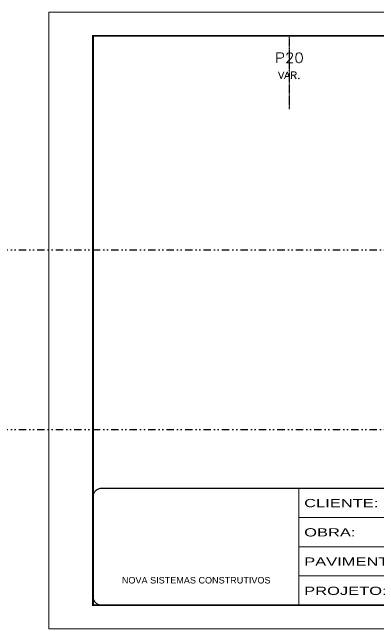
# Model space of a CAD drawing. Header units: millimetres. Extents: x 13777 to 27878, y -21631 to 6985.
# Drawn here: x 15936 to 16560, y -3254 to -2204 of the extents above; entities that cross this region are included whole.
import ezdxf
from ezdxf.enums import TextEntityAlignment as Align

# ---------------------------------------------------------------- set-up
doc = ezdxf.new("R2010")
doc.units = ezdxf.units.MM
for name, pattern in [('CONTINUO', [0]), ('DASHED', [0.75, 0.5, -0.25]), ('DIVIDE2', [0.625, 0.25, -0.125, 0, -0.125, 0, -0.125]), ('HIDDEN', [0.375, 0.25, -0.125])]:
    doc.linetypes.add(name, pattern=pattern)
for name, color, linetype, lineweight in [('Folhas', 255, 'Continuous', 9), ('SARRAFO DE PRESSAO', 251, 'DASHED', 9), ('Texto Seção', 7, 'Continuous', 15)]:
    doc.layers.add(name, color=color, linetype=linetype, lineweight=lineweight)
for name, color, linetype in [('Nível', 160, 'Continuous'), ('Texto de Titulo', 7, 'Continuous'), ('Texto Qtd Sarr', 242, 'Continuous')]:
    doc.layers.add(name, color=color, linetype=linetype)
doc.styles.add('ARIAL', font='arial.ttf')
doc.styles.add('ROMANS', font='romans.shx')
doc.styles.add('Tecnologia', font='')
doc.styles.get('Tecnologia').set_extended_font_data('Forgotten Futurist')

# ---------------------------------------------------------------- blocks, each defined once
blk = doc.blocks.new('9999999999')
at = {"color": 30, "linetype": 'CONTINUO'}
for p, q in [((98564.6, 34230.2), (98564.6, 34429.4)), ((98564.6, 34379.6), (99584, 34379.6)), ((98564.6, 34329.8), (99488, 34329.8)), ((99584, 34329.8), (99488, 34329.8)), ((99488, 34329.8), (99488, 34230.2)), ((98564.6, 34280), (99488, 34280))]:
    blk.add_line(p, q, dxfattribs=at)
at = {"color": 30, "linetype": 'CONTINUO', "const_width": 2}
blk.add_lwpolyline([(99584, 34230.2), (99584, 34414.4, 0.414214), (99569, 34429.4), (98229, 34429.4, 0.414214), (98214, 34414.4), (98214, 34245.2, 0.414214), (98229, 34230.2), (99584, 34230.2)], format="xyb", dxfattribs=at)
at = {"layer": 'Folhas'}
blk.add_lwpolyline([(98139, 34190.2), (99624, 34190.2), (99624, 35240.2), (98139, 35240.2)], close=True, dxfattribs=at)
at = {"layer": 'Folhas', "color": 30, "const_width": 3}
blk.add_lwpolyline([(98214, 34230.2), (99584, 34230.2), (99584, 35200.2), (98214, 35200.2)], close=True, dxfattribs=at)
at = {"color": 7, "linetype": 'Continuous', "ltscale": 5, "style": 'ARIAL'}
for s, height, p in [('SKR', 15.48, (98837.7, 34393.1)), ('LEAF LOEFGREN', 15.483, (98837.7, 34343.3)), ('3° SUBSOLO', 15.48, (98837.7, 34293.5)), ('NOVA SISTEMAS CONSTRUTIVOS', 11.059, (98263.2, 34267.2)), ('PILARES', 15.48, (98837.7, 34243.7))]:
    blk.add_text(s, height=height, dxfattribs=at).set_placement(p)
at = {"layer": 'Folhas', "color": 7, "style": 'Tecnologia', "width": 1.5}
for s, p in [('CLIENTE:', (98573.7, 34397.2)), ('OBRA:', (98573.7, 34347.3)), ('PAVIMENTO:', (98573.7, 34297.5)), ('PROJETO:', (98573.7, 34247.7))]:
    blk.add_text(s, height=14, dxfattribs=at).set_placement(p)
blk = doc.blocks.new('titulo1')
at = {"layer": 'Defpoints', "color": 252, "linetype": 'HIDDEN', "ltscale": 2}
blk.add_line((0, 0), (0, 125), dxfattribs=at)
at = {"layer": 'Defpoints', "style": 'ROMANS', "oblique": 15}
blk.add_attdef('FOLHA', text='', height=10, dxfattribs=at).set_placement((0, 15.6), align=Align.MIDDLE_CENTER)
at = {"layer": 'Texto Qtd Sarr', "color": 3, "style": 'ROMANS', "oblique": 15}
for tag, height, p in [('TITULO', 17, (0, 71.4)), ('SEÇÃO', 12, (0, 41.5))]:
    blk.add_attdef(tag, text='', height=height, dxfattribs=at).set_placement(p, align=Align.MIDDLE_CENTER)

msp = doc.modelspace()

# ---------------------------------------------------------------- linework, layer by layer
at = {"layer": 'Nível', "color": 4, "linetype": 'DIVIDE2', "ltscale": 50}
for p, q in [((13777.11, -2608.59), (21531.15, -2608.59)), ((13777.11, -2914.59), (21531.15, -2914.59))]:
    msp.add_line(p, q, dxfattribs=at)

# ---------------------------------------------------------------- block references
at = {"layer": 'SARRAFO DE PRESSAO', "color": 6, "linetype": 'ByBlock'}
msp.add_blockref('9999999999', (-82140.51, -37444.08), dxfattribs=at)
at = {"layer": 'Texto Seção'}
ref = msp.add_blockref('titulo1', (16408.04, -2368.87), dxfattribs=at)
ref.add_attrib('TITULO', 'P20', dxfattribs={"layer": 'Texto de Titulo', "color": 7, "height": 17, "style": 'ROMANS', "width": 1.1}).set_placement((16408.04, -2281.37), align=Align.MIDDLE_CENTER)
ref.add_attrib('SEÇÃO', 'VAR.', dxfattribs={"layer": 'Texto de Titulo', "color": 7, "height": 12, "style": 'ROMANS', "width": 1.1}).set_placement((16408.04, -2311.37), align=Align.MIDDLE_CENTER)

doc.saveas('drawing.dxf')
